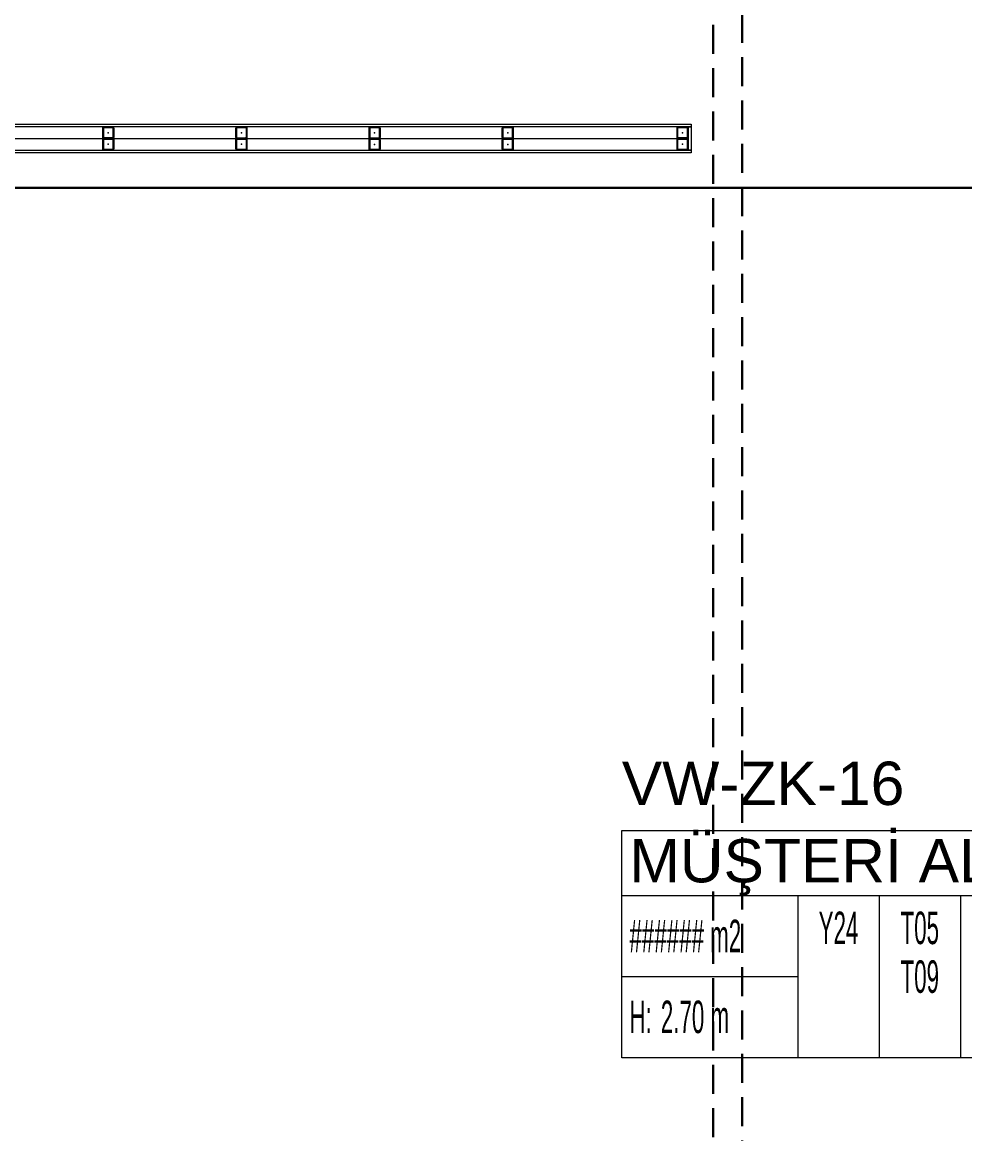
# Model space of a CAD drawing. Extents: x -1439 to 34962, y -872 to 8330.
# Drawn here: x 3221.3 to 3547.5, y 2773 to 3157.8 of the extents above; entities that cross this region are included whole.
import ezdxf
from ezdxf.enums import TextEntityAlignment as Align

# ---------------------------------------------------------------- set-up
doc = ezdxf.new("R2010")
doc.units = 0
doc.linetypes.add('HIDDEN', pattern=[0.375, 0.25, -0.125])
doc.layers.get('0').update_dxf_attribs({"color": 9, "lineweight": 9})
for name, color, linetype, lineweight in [('06D', 9, 'Continuous', 9), ('10', 9, 'Continuous', 9), ('11', 9, 'Continuous', 9), ('21_MAHAL', 9, 'Continuous', 9), ('33', 9, 'BATTING', 9), ('E-KABLO', 7, 'Continuous', 30)]:
    doc.layers.add(name, color=color, linetype=linetype, lineweight=lineweight)
doc.styles.add('Arial', font='arial.ttf', dxfattribs={"height": 2.5})
doc.styles.add('MuuM_TEXT-STANDART', font='ARIALN.TTF')
doc.linetypes.add('BATTING', pattern='A,0.0001,-0.1,[134,ltypeshp.shx,S=0.1,R=0,X=-0.1,Y=0],-0.2,[134,ltypeshp.shx,S=0.1,R=180,X=0.1,Y=0],-0.1', length=0.4001)

# ---------------------------------------------------------------- blocks, each defined once
blk = doc.blocks.new('Prf-40x40')
for points in [[(1.5, -2), (-1.5, -2, -0.414214), (-2, -1.5), (-2, 1.5, -0.414214), (-1.5, 2), (1.5, 2, -0.414214), (2, 1.5), (2, -1.5, -0.414214)], [(1.5, -1.7), (-1.5, -1.7, -0.414214), (-1.7, -1.5), (-1.7, 1.5, -0.414214), (-1.5, 1.7), (1.5, 1.7, -0.414214), (1.7, 1.5), (1.7, -1.5, -0.414214)]]:
    blk.add_lwpolyline(points, format="xyb", close=True)
blk.add_point((0, 0))
blk = doc.blocks.new('0_roomno2')
blk.add_lwpolyline([(19.375, -10.5), (0, -10.5), (0, 0), (19.375, 0)], close=True)
for points in [[(0, -3), (19.375, -3)], [(8.125, -3), (8.125, -10.5)], [(11.875, -3), (11.875, -10.5)], [(15.625, -3), (15.625, -10.5)], [(0, -6.75), (8.125, -6.75)]]:
    blk.add_lwpolyline(points)
at = {"style": 'MuuM_TEXT-STANDART', "width": 0.6}
blk.add_text('H:', height=1.5, dxfattribs=at).set_placement((0.35, -8.608), align=Align.MIDDLE_LEFT)
at = {"style": 'Arial'}
blk.add_attdef('ODANO', (0, 1.17), '', height=2, dxfattribs=at)
blk.add_attdef('MEKANADI', text='', height=2, dxfattribs=at).set_placement((0.35, -3), align=Align.BOTTOM_LEFT)
at = {"style": 'MuuM_TEXT-STANDART', "width": 0.6}
for tag, p in [('M2', (0.35, -4.875)), ('TEMIZTAVANYUKSEKLIGI', (1.8, -8.608))]:
    blk.add_attdef(tag, text='', height=1.5, dxfattribs=at).set_placement(p, align=Align.MIDDLE_LEFT)
for tag, p in [('YER01', (10, -4.5)), ('TAVAN01', (13.75, -4.5)), ('DUVAR01', (17.5, -4.5)), ('YER02', (10, -6.75)), ('TAVAN02', (13.75, -6.75)), ('DUVAR02', (17.5, -6.75)), ('YER03', (10, -9)), ('TAVAN03', (13.75, -9)), ('DUVAR03', (17.5, -9))]:
    blk.add_attdef(tag, text='', height=1.5, dxfattribs=at).set_placement(p, align=Align.MIDDLE_CENTER)

msp = doc.modelspace()

# ---------------------------------------------------------------- linework, layer by layer
at = {"layer": '06D'}
for points in [[(3447.84, 3121.5), (3447.84, 3113.5)], [(3451.84, 3121.5), (3451.84, 3113.5)], [(2880.84, 3117.5), (3447.84, 3117.5)]]:
    msp.add_lwpolyline(points, dxfattribs=at)
at = {"layer": '11'}
for points in [[(2880.84, 3121.5), (2880.84, 3122.5), (3452.84, 3122.5), (3452.84, 3121.5)], [(3452.84, 3113.5), (3451.84, 3113.5), (3451.84, 3121.5), (3452.84, 3121.5)], [(2880.84, 3112.5), (2880.84, 3113.5), (3452.84, 3113.5), (3452.84, 3112.5)]]:
    msp.add_lwpolyline(points, close=True, dxfattribs=at)
at = {"layer": '33', "ltscale": 0.3}
msp.add_lwpolyline([(2880.94, 3117.5), (3447.84, 3117.5)], dxfattribs=at)
at = {"layer": 'E-KABLO', "color": 6, "linetype": 'HIDDEN', "ltscale": 40}
msp.add_line((3460.47, 3216.82), (3460.47, 2695.9), dxfattribs=at)
at = {"layer": 'E-KABLO', "color": 4, "linetype": 'HIDDEN', "ltscale": 40}
msp.add_line((3470.47, 3205.65), (3470.47, 2685.9), dxfattribs=at)
at = {"layer": 'E-KABLO', "color": 6, "ltscale": 40}
for p, q in [((3263.15, 3100.44), (3107.15, 3100.44)), ((3258.48, 3100.44), (3559.15, 3100.44))]:
    msp.add_line(p, q, dxfattribs=at)

# ---------------------------------------------------------------- block references
at = {"layer": '10', "xscale": -1}
for p in [(3251.13, 3119.5), (3297.2, 3119.49), (3343.28, 3119.48), (3389.35, 3119.46), (3449.84, 3119.5), (3251.13, 3115.5), (3297.2, 3115.49), (3343.28, 3115.48), (3389.35, 3115.46), (3449.84, 3115.5)]:
    msp.add_blockref('Prf-40x40', p, dxfattribs=at)
at = {"layer": '21_MAHAL'}
ref = msp.add_blockref('0_roomno2', (3428.84, 2878.03), dxfattribs=dict(at, xscale=7.5, yscale=7.5, zscale=7.5))
ref.add_attrib('ODANO', 'VW-ZK-16', (3428.84, 2886.81), dxfattribs={"layer": '0', "height": 15, "style": 'Arial'})
ref.add_attrib('MEKANADI', 'MÜŞTERİ ALN.', dxfattribs={"layer": '0', "height": 15, "style": 'Arial'}).set_placement((3431.47, 2855.53), align=Align.BOTTOM_LEFT)
ref.add_attrib('M2', '###### m2', dxfattribs={"layer": '0', "height": 11.25, "style": 'MuuM_TEXT-STANDART', "width": 0.6}).set_placement((3431.47, 2841.47), align=Align.MIDDLE_LEFT)
ref.add_attrib('TEMIZTAVANYUKSEKLIGI', '2.70 m', dxfattribs={"layer": '0', "height": 11.25, "style": 'MuuM_TEXT-STANDART', "width": 0.6}).set_placement((3442.34, 2813.47), align=Align.MIDDLE_LEFT)
ref.add_attrib('YER01', 'Y24', dxfattribs={"layer": '0', "height": 11.25, "style": 'MuuM_TEXT-STANDART', "width": 0.6}).set_placement((3503.84, 2844.28), align=Align.MIDDLE_CENTER)
ref.add_attrib('TAVAN01', 'T05', dxfattribs={"layer": '0', "height": 11.25, "style": 'MuuM_TEXT-STANDART', "width": 0.6}).set_placement((3531.97, 2844.28), align=Align.MIDDLE_CENTER)
ref.add_attrib('DUVAR01', 'D07A', dxfattribs={"layer": '0', "height": 11.25, "style": 'MuuM_TEXT-STANDART', "width": 0.6}).set_placement((3560.09, 2844.28), align=Align.MIDDLE_CENTER)
ref.add_attrib('TAVAN02', 'T09', dxfattribs={"layer": '0', "height": 11.25, "style": 'MuuM_TEXT-STANDART', "width": 0.6}).set_placement((3531.97, 2827.41), align=Align.MIDDLE_CENTER)

doc.saveas('drawing.dxf')
